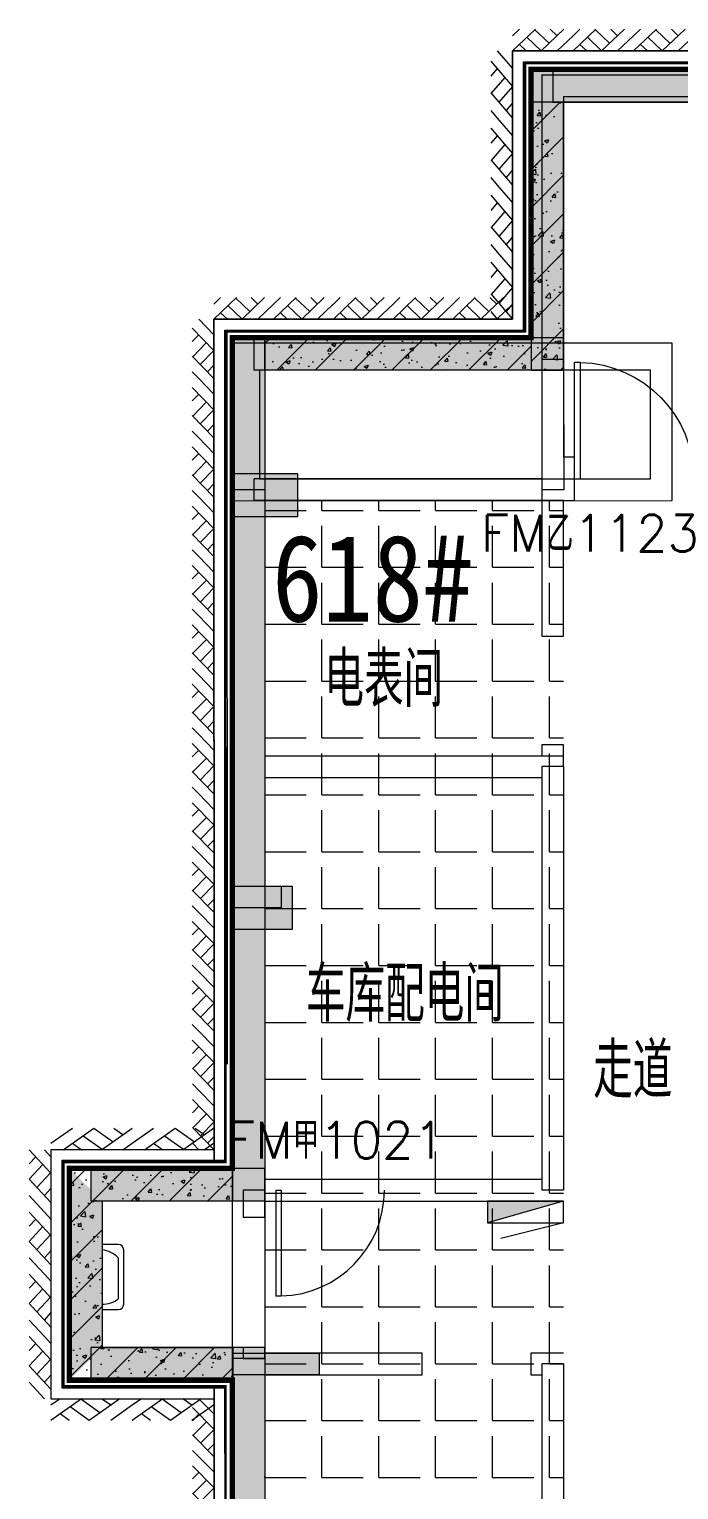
# Model space of a CAD drawing. Extents: x -264757 to 86229, y 4049843 to 4347093.
# Drawn here: x -102960 to -96979, y 4306249 to 4319699 of the extents above; entities that cross this region are included whole.
import ezdxf

# ---------------------------------------------------------------- set-up
doc = ezdxf.new("R2010")
doc.units = 0
doc.header["$LTSCALE"] = 1000
doc.header["$MEASUREMENT"] = 0
doc.linetypes.add('DASH', pattern=[0.35, 0.25, -0.1])
doc.layers.add('AX-01DK-PB01$0$AX-001DK-01-PB01-02$0$A-3-WinF(Text)', color=8, linetype='Continuous', plot=False)
doc.layers.add('无关图层', color=8, linetype='Continuous', lineweight=0)
doc.layers.add('车位归属楼栋范围线', color=7, linetype='Continuous', true_color=0x19e6c7)
doc.styles.add('AX-01DK-PB01$0$AX-001DK-01-PB01-02$0$_TCH_WINDOW', font='SIMPLEX', dxfattribs={"bigfont": 'GBCBIG'})
doc.styles.add('AX-01DK-PB01$1$AX-001DK-01-PB01-02$0$Standard', font='gbenor.shx', dxfattribs={"bigfont": 'gbcbig.shx'})
doc.styles.add('AX-01DK-PB01$1$AX-001DK-01-PB01-02$0$黑体', font='simhei.ttf')

# ---------------------------------------------------------------- blocks, each defined once
blk = doc.blocks.new('AX-01DK-PB01$0$$DorLib2D$00000001')
at = {"layer": '无关图层'}
for p, q in [((0.45, 0.975), (0.5, 0.975)), ((0.45, 0), (0.45, 0.975)), ((0.5, 0), (0.5, 0.975)), ((0.5, 0), (0.45, 0))]:
    blk.add_line(p, q, dxfattribs=at)
at = {"layer": '无关图层', "lineweight": 13}
blk.add_arc((0.475, 0), 0.975, 91.4693, 180, dxfattribs=at)
blk = doc.blocks.new('AX-01DK-PB01$1$$LinePat$素土夯实')
at = {"layer": '无关图层'}
for p, q in [((0, -210), (210, 0)), ((120, -300), (420, 0)), ((420, 0), (608, -188)), ((495, -300), (795, 0)), ((615, 0), (705, -90)), ((315, -105), (502, -293)), ((210, -210), (300, -300)), ((705, -300), (795, -210))]:
    blk.add_line(p, q, dxfattribs=at)
blk = doc.blocks.new('PX-03CK-XHS$1$$TWTSYS$00000508')
at = {"layer": '无关图层'}
for p, q in [((-0.5, 0.5), (0.324, 1.224)), ((-0.5, 0.5), (-0.5, -0.5)), ((-0.5, -0.5), (0.5, 0.5)), ((0.5, 0.5), (-0.5, 0.5)), ((0.5, -0.5), (0.5, 0.5)), ((-0.5, -0.5), (0.5, -0.5))]:
    blk.add_line(p, q, dxfattribs=at)
blk.add_solid([(0.5, -0.5), (0.5, 0.5), (-0.5, -0.5)], dxfattribs=at)

msp = doc.modelspace()

# ---------------------------------------------------------------- hatches: boundary and pattern name
at = {"layer": '无关图层'}
h = msp.add_hatch(dxfattribs=at)
h.set_pattern_fill('ARMORED', color=256, scale=50, style=0)
h.set_pattern_definition([(50, (-34706.5, 213900), (358.630091, -31.376067), [37.5, -412.5]), (355, (-34706.5, 213900), (-69.375667, 376.096067), [30, -330]), (100.4514, (-34676.6, 213897.4), (289.25469, 344.71977), [31.870095, -350.571056]), (46.1842, (-34706.5, 214000), (533.620524, -82.759507), [56.25, -618.75]), (96.6356, (-34662.03, 213993.1), (467.33135, 487.058935), [47.805144, -525.8565]), (351.1842, (-34706.5, 214000), (467.33097, 487.0593), [45, -495]), (21, (-34656.5, 213975), (298.453526, -201.309445), [37.5, -412.5]), (326, (-34656.5, 213975), (121.657666, 362.575023), [30, -330]), (71.4514, (-34631.62, 213958.22), (420.111314, 161.265248), [31.870095, -350.571056]), (37.5, (-34706.5, 213900), (6.0799277, 166.446927), [0, -326, 0, -335, 0, -331.25]), (7.5, (-34706.5, 213900), (131.534769, 197.205856), [0, -191, 0, -318.5, 0, -126.25]), (327.5, (-34818, 213900), (266.911218, -11.277436), [0, -125, 0, -390, 0, -517.5]), (317.5, (-34868, 213900), (291.593085, 50.052491), [0, -162.5, 0, -259, 0, -367.5]), (45, (-34706.5, 213900), (-176.776695, 176.776695), [])])
h.paths.add_polyline_path([(-98339.4, 4319328), (-88639.4, 4319328.2), (-88639.4, 4319028.2), (-98339.4, 4319028)])
for points in [[(-98039.4, 4319028), (-98339.4, 4319328), (-98339, 4316858), (-98039, 4316558)], [(-98139.4, 4319028), (-88939.4, 4319028), (-88639.4, 4319328), (-98139.4, 4319328)], [(-100789.6, 4316558), (-101089.6, 4316858), (-101089.6, 4315458), (-100789.6, 4315458)], [(-98039, 4316858), (-100889.6, 4316858), (-100889.6, 4316558), (-98039, 4316558)], [(-101089.7, 4315207.8), (-101089.7, 4315607.8), (-100489.4, 4315607.8), (-100489.4, 4315207.8)], [(-101089.6, 4315458), (-101089.6, 4309208), (-100789.6, 4308908), (-100789.6, 4315458)], [(-100540, 4311407.8), (-101090, 4311407.8), (-101090, 4311807.8), (-100540, 4311807.8)], [(-102289.6, 4308908), (-102589.6, 4309208), (-102589.6, 4307258), (-102289.6, 4307558)], [(-100789.6, 4309208), (-102389.6, 4309208), (-102389.6, 4308908), (-100789.6, 4308908)], [(-101089.6, 4307258), (-100789.6, 4307558), (-102389.6, 4307558), (-102389.6, 4307258)], [(-101089.7, 4307508), (-100289.6, 4307508), (-100289.6, 4307308), (-101089.7, 4307308)], [(-101089.6, 4307458), (-101089.6, 4281708), (-100789.6, 4281708), (-100789.6, 4307458)]]:
    msp.add_hatch(color=256, dxfattribs=at).paths.add_polyline_path(points)
h = msp.add_hatch(dxfattribs=at)
h.set_pattern_fill('ARMORED', color=256, scale=50, style=0)
h.set_pattern_definition([(50, (-9399.7, -50.23), (358.630091, -31.376067), [37.5, -412.5]), (355, (-9399.7, -50.23), (-69.375667, 376.096067), [30, -330]), (100.4514, (-9369.8, -52.85), (289.25469, 344.71977), [31.870095, -350.571056]), (46.1842, (-9399.7, 49.77), (533.620524, -82.759507), [56.25, -618.75]), (96.6356, (-9355.2, 42.87), (467.33135, 487.058935), [47.805144, -525.8565]), (351.1842, (-9399.7, 49.77), (467.33097, 487.0593), [45, -495]), (21, (-9349.7, 24.77), (298.453526, -201.309445), [37.5, -412.5]), (326, (-9349.7, 24.77), (121.657666, 362.575023), [30, -330]), (71.4514, (-9324.8, 8), (420.111314, 161.265248), [31.870095, -350.571056]), (37.5, (-9399.69, -50.23), (6.0799277, 166.446927), [0, -326, 0, -335, 0, -331.25]), (7.5, (-9399.69, -50.23), (131.534769, 197.205856), [0, -191, 0, -318.5, 0, -126.25]), (327.5, (-9511.19, -50.23), (266.911218, -11.277436), [0, -125, 0, -390, 0, -517.5]), (317.5, (-9561.19, -50.23), (291.593085, 50.052491), [0, -162.5, 0, -259, 0, -367.5]), (45, (-9399.69, -50.23), (-176.776695, 176.776695), [])])
h.paths.add_polyline_path([(-98039.2, 4319027.8), (-98339.4, 4319027.8), (-98339.4, 4316557.8), (-98039.2, 4316557.8)])
h = msp.add_hatch(dxfattribs=at)
h.set_pattern_fill('ARMORED', color=256, scale=100)
h.set_pattern_definition([(50, (-1170526.14, 3919570.52), (358.63009, -31.37607), [37.5, -412.5]), (355, (-1170526.14, 3919570.52), (-69.37567, 376.09607), [30, -330]), (100.4514, (-1170496.25, 3919567.9), (289.25469, 344.71977), [31.8701, -350.57106]), (46.1842, (-1170526.14, 3919670.52), (533.62052, -82.7595), [56.25, -618.75]), (96.6356, (-1170481.67, 3919663.63), (467.33135, 487.05894), [47.80514, -525.8565]), (351.1842, (-1170526.14, 3919670.5), (467.33097, 487.0593), [45, -495]), (21, (-1170476.14, 3919645.52), (298.453526, -201.309445), [37.5, -412.5]), (326, (-1170476.14, 3919645.52), (121.65767, 362.57502), [30, -330]), (71.4514, (-1170451.27, 3919628.75), (420.11131, 161.26525), [31.8701, -350.57106]), (37.5, (-1170526.14, 3919570.52), (6.079928, 166.446927), [0, -326, 0, -335, 0, -331.25]), (7.5, (-1170526.14, 3919570.52), (131.53477, 197.205856), [0, -191, 0, -318.5, 0, -126.25]), (327.5, (-1170637.64, 3919570.52), (266.911218, -11.277436), [0, -125, 0, -390, 0, -517.5]), (317.5, (-1170687.64, 3919570.52), (291.593085, 50.05249), [0, -162.5, 0, -259, 0, -367.5]), (45, (-1170526.14, 3919570.52), (-176.776695, 176.776695), [])])
h.paths.add_polyline_path([(-100789.7, 4307558), (-101089.7, 4307558), (-101089.7, 4308908), (-100789.7, 4308908), (-100789.7, 4316857.6), (-101089.7, 4316857.6), (-101089.7, 4303108), (-100789.7, 4303108)])
h = msp.add_hatch(dxfattribs=at)
h.set_pattern_fill('ARMORED', color=256, scale=50, style=0)
h.set_pattern_definition([(50, (-19706.5, 215349.53), (358.630091, -31.376067), [37.5, -412.5]), (355, (-19706.5, 215349.53), (-69.375667, 376.096067), [30, -330]), (100.4514, (-19676.6, 215346.92), (289.25469, 344.71977), [31.870095, -350.571056]), (46.1842, (-19706.5, 215449.53), (533.620524, -82.759507), [56.25, -618.75]), (96.6356, (-19662.03, 215442.64), (467.33135, 487.058935), [47.805144, -525.8565]), (351.1842, (-19706.5, 215449.53), (467.33097, 487.0593), [45, -495]), (21, (-19656.5, 215424.53), (298.453526, -201.309445), [37.5, -412.5]), (326, (-19656.5, 215424.53), (121.657666, 362.575023), [30, -330]), (71.4514, (-19631.62, 215407.76), (420.111314, 161.265248), [31.870095, -350.571056]), (37.5, (-19706.5, 215349.53), (6.0799277, 166.446927), [0, -326, 0, -335, 0, -331.25]), (7.5, (-19706.5, 215349.53), (131.534769, 197.205856), [0, -191, 0, -318.5, 0, -126.25]), (327.5, (-19818, 215349.53), (266.911218, -11.277436), [0, -125, 0, -390, 0, -517.5]), (317.5, (-19868, 215349.53), (291.593085, 50.052491), [0, -162.5, 0, -259, 0, -367.5]), (45, (-19706.5, 215349.53), (-176.776695, 176.776695), [])])
h.paths.add_polyline_path([(-98339.4, 4316557.6), (-100789.7, 4316557.6), (-100789.7, 4316857.6), (-98339.4, 4316857.6)])
h = msp.add_hatch(color=256, dxfattribs=at)
h.dxf.hatch_style = 1
h.paths.add_polyline_path([(-100639.7, 4311807.8), (-100639.7, 4311607.8), (-100839.7, 4311607.8), (-100839.5, 4311607.8), (-101089.5, 4311607.8), (-101089.7, 4311807.8)])
h = msp.add_hatch(dxfattribs=at)
h.set_pattern_fill('ARMORED', color=256, scale=100)
h.set_pattern_definition([(50, (-4e-05, 0.0001), (358.630091, -31.376067), [37.5, -412.5]), (355, (-4e-05, 0.0001), (-69.375667, 376.096067), [30, -330]), (100.4514, (29.9, -2.6), (289.25469, 344.71977), [31.870095, -350.571056]), (46.1842, (-4e-05, 100), (533.620524, -82.759507), [56.25, -618.75]), (96.6356, (44.47, 93.1), (467.33135, 487.058935), [47.805144, -525.8565]), (351.1842, (-4e-05, 100), (467.33097, 487.0593), [45, -495]), (21, (50, 75), (298.453526, -201.309445), [37.5, -412.5]), (326, (50, 75), (121.657666, 362.575023), [30, -330]), (71.4514, (74.87, 58.22), (420.111314, 161.265248), [31.870095, -350.571056]), (37.5, (-4e-05, 0.0001), (6.0799277, 166.446927), [0, -326, 0, -335, 0, -331.25]), (7.5, (-4e-05, 0.0001), (131.534769, 197.205856), [0, -191, 0, -318.5, 0, -126.25]), (327.5, (-111.5, 0.0001), (266.911218, -11.277436), [0, -125, 0, -390, 0, -517.5]), (317.5, (-161.5, 0.0001), (291.593085, 50.052491), [0, -162.5, 0, -259, 0, -367.5]), (45, (-4e-05, 0.0001), (-176.776695, 176.776695), [])])
h.paths.add_polyline_path([(-101089.7, 4308908), (-102289.6, 4308908), (-102289.6, 4307558), (-101084.8, 4307558), (-101084.8, 4307258), (-102589.6, 4307258), (-102589.6, 4309208), (-101089.7, 4309208)])
h = msp.add_hatch(color=256, dxfattribs=at)
h.dxf.hatch_style = 1
h.paths.add_polyline_path([(-101089.7, 4307508), (-100839.7, 4307508), (-100289.6, 4307508), (-100289.6, 4307308), (-101089.7, 4307308)])

# ---------------------------------------------------------------- linework, layer by layer
for p, q in [((-88469.8, 4319498), (-98509.7, 4319498.5)), ((-98509.7, 4319498.5), (-98509.7, 4317028)), ((-98509.7, 4317028), (-98509.7, 4319498.5)), ((-98509.7, 4319498.5), (-88469.8, 4319498)), ((-98409.7, 4316928), (-98409.7, 4319398.5)), ((-98409.7, 4319398.5), (-88569.8, 4319398)), ((-98399.7, 4316918), (-98399.7, 4319388.5)), ((-98399.7, 4319388.5), (-88579.8, 4319388)), ((-88589.8, 4319378), (-98389.7, 4319378.5)), ((-98389.7, 4319378.5), (-98389.7, 4316908)), ((-98339.4, 4319328), (-98339, 4316858)), ((-98239.2, 4319278), (-94938.8, 4319278)), ((-98239.2, 4319278), (-98239.2, 4315358)), ((-98139.4, 4319328), (-88639.4, 4319328)), ((-98139.4, 4319328), (-98139.4, 4319028)), ((-98139.4, 4319028), (-88939.4, 4319028)), ((-98039.4, 4319028), (-98039, 4316558)), ((-98039.2, 4319078), (-94938.8, 4319078)), ((-98039.2, 4319078), (-98039.2, 4315758)), ((-98509.7, 4317028), (-101259.6, 4317028)), ((-101259.6, 4317028), (-101257.8, 4309279.6)), ((-101257.8, 4309259.6), (-101259.6, 4317028)), ((-101259.6, 4317028), (-98509.7, 4317028)), ((-101157.8, 4309259.6), (-101159.6, 4316928)), ((-101159.6, 4316928), (-98409.7, 4316928)), ((-101147.8, 4309259.6), (-101149.6, 4316918)), ((-101149.6, 4316918), (-98399.7, 4316918)), ((-98389.7, 4316908), (-101139.6, 4316908)), ((-101139.6, 4316908), (-101138, 4310168.9)), ((-101089.6, 4316858), (-101089.6, 4315458)), ((-98039, 4316858), (-100889.6, 4316858)), ((-100889.6, 4316558), (-100889.6, 4316858)), ((-98039, 4316558), (-98039, 4316858)), ((-98239, 4316658), (-98238.7, 4315458)), ((-98039, 4316658), (-98239, 4316658)), ((-98039, 4316658), (-98038.7, 4315458)), ((-98039, 4316558), (-100889.6, 4316558)), ((-100789.6, 4316558), (-100789.6, 4315458)), ((-97939, 4315758), (-98039.2, 4315758)), ((-97939, 4315358), (-97939, 4315758)), ((-98238.8, 4315558), (-100889.6, 4315558)), ((-100889.6, 4315358), (-100889.6, 4315558)), ((-101089.6, 4315458), (-101089.6, 4309208)), ((-100789.6, 4315458), (-101089.6, 4315458)), ((-100789.6, 4315458), (-100789.6, 4308908)), ((-98038.7, 4315458), (-98238.7, 4315458)), ((-98038.7, 4315358), (-100889.6, 4315358)), ((-100789.2, 4315268), (-100408.6, 4315268)), ((-100265.7, 4315268), (-100265.7, 4315358)), ((-100265.7, 4315268), (-99884.7, 4315268)), ((-99741.9, 4315268), (-99741.9, 4315358)), ((-99741.9, 4315268), (-99360.9, 4315268)), ((-99218, 4315268), (-99218, 4315358)), ((-99218, 4315268), (-98837, 4315268)), ((-98694.1, 4315268), (-98694.1, 4315358.1)), ((-98694.1, 4315268), (-98313.1, 4315268)), ((-98239.2, 4315358), (-97939, 4315358)), ((-98238.8, 4315358), (-98238.8, 4314108)), ((-98038.8, 4315358), (-98238.8, 4315358)), ((-98170.2, 4315268), (-98170.2, 4315358.1)), ((-98170.2, 4315268), (-98039.1, 4315268)), ((-98038.8, 4314108), (-98038.8, 4315358)), ((-100265.7, 4314744.1), (-100265.7, 4315125.1)), ((-99741.9, 4314744.1), (-99741.9, 4315125.1)), ((-99218, 4314744.1), (-99218, 4315125.1)), ((-98694.1, 4314744.1), (-98694.1, 4315125.1)), ((-98170.2, 4314744.1), (-98170.2, 4315125.1)), ((-100789.2, 4314744.1), (-100408.6, 4314744.1)), ((-100265.7, 4314744.1), (-99884.7, 4314744.1)), ((-99741.9, 4314744.1), (-99360.9, 4314744.1)), ((-99218, 4314744.1), (-98837, 4314744.1)), ((-98694.1, 4314744.1), (-98313.1, 4314744.1)), ((-98170.2, 4314744.1), (-98039.1, 4314744.1)), ((-100265.7, 4314220.3), (-100265.7, 4314601.3)), ((-99741.9, 4314220.3), (-99741.9, 4314601.3)), ((-99218, 4314220.3), (-99218, 4314601.3)), ((-98694.1, 4314220.3), (-98694.1, 4314601.3)), ((-98170.2, 4314220.3), (-98170.2, 4314601.3)), ((-100789.3, 4314220.3), (-100408.6, 4314220.3)), ((-100265.7, 4314220.3), (-99884.7, 4314220.3)), ((-99741.9, 4314220.3), (-99360.9, 4314220.3)), ((-99218, 4314220.3), (-98837, 4314220.3)), ((-98694.1, 4314220.3), (-98313.1, 4314220.3)), ((-98170.2, 4314220.3), (-98039.1, 4314220.3)), ((-100265.7, 4313696.4), (-100265.7, 4314077.4)), ((-99741.9, 4313696.4), (-99741.9, 4314077.4)), ((-99218, 4313696.4), (-99218, 4314077.4)), ((-98694.1, 4313696.4), (-98694.1, 4314077.4)), ((-98238.8, 4314108), (-98038.8, 4314108)), ((-98170.2, 4313696.4), (-98170.2, 4314077.4)), ((-100789.3, 4313696.4), (-100408.6, 4313696.4)), ((-100265.7, 4313696.4), (-99884.7, 4313696.4)), ((-99741.9, 4313696.4), (-99360.9, 4313696.4)), ((-99218, 4313696.4), (-98837, 4313696.4)), ((-98694.1, 4313696.4), (-98313.1, 4313696.4)), ((-98170.2, 4313696.4), (-98039.1, 4313696.4)), ((-100265.7, 4313172.5), (-100265.7, 4313553.5)), ((-99741.9, 4313172.5), (-99741.9, 4313553.5)), ((-99218, 4313172.5), (-99218, 4313553.5)), ((-98694.1, 4313172.5), (-98694.1, 4313553.5)), ((-98170.2, 4313172.5), (-98170.2, 4313553.5)), ((-100789.3, 4313172.5), (-100408.6, 4313172.5)), ((-100265.7, 4313172.5), (-99884.7, 4313172.5)), ((-99741.9, 4313172.5), (-99360.9, 4313172.5)), ((-99218, 4313172.5), (-98837, 4313172.5)), ((-98694.1, 4313172.5), (-98313.1, 4313172.5)), ((-98038.9, 4313108), (-98238.9, 4313108)), ((-98238.9, 4313108), (-98238.9, 4313008)), ((-98170.2, 4313172.5), (-98039.2, 4313172.5)), ((-98038.9, 4312908), (-98038.9, 4313108)), ((-100789.6, 4313008), (-98038.9, 4313008)), ((-100789.6, 4313008), (-100789.6, 4312808)), ((-100265.7, 4312648.6), (-100265.7, 4313029.6)), ((-99741.9, 4312648.6), (-99741.9, 4313029.6)), ((-99218, 4312648.6), (-99218, 4313029.6)), ((-98694.1, 4312648.6), (-98694.1, 4313029.6)), ((-98170.2, 4312648.6), (-98170.2, 4313029.6)), ((-98238.9, 4312908), (-98239.2, 4309008)), ((-98038.9, 4312908), (-98238.9, 4312908)), ((-98038.9, 4312908), (-98039.2, 4309008)), ((-100789.6, 4312808), (-98238.9, 4312808)), ((-100789.3, 4312648.6), (-100408.6, 4312648.6)), ((-100265.7, 4312648.6), (-99884.7, 4312648.6)), ((-99741.9, 4312648.6), (-99360.9, 4312648.6)), ((-99218, 4312648.6), (-98837, 4312648.6)), ((-98694.1, 4312648.6), (-98313.1, 4312648.6)), ((-98170.2, 4312648.6), (-98039.2, 4312648.6)), ((-100265.7, 4312124.8), (-100265.7, 4312505.8)), ((-99741.9, 4312124.8), (-99741.9, 4312505.8)), ((-99218, 4312124.8), (-99218, 4312505.8)), ((-98694.1, 4312124.8), (-98694.1, 4312505.8)), ((-98170.2, 4312124.8), (-98170.2, 4312505.8)), ((-100789.4, 4312124.8), (-100408.6, 4312124.8)), ((-100265.7, 4312124.8), (-99884.7, 4312124.8)), ((-99741.9, 4312124.8), (-99360.9, 4312124.8)), ((-99218, 4312124.8), (-98837, 4312124.8)), ((-98694.1, 4312124.8), (-98313.1, 4312124.8)), ((-98170.2, 4312124.8), (-98039.2, 4312124.8)), ((-100265.7, 4311600.9), (-100265.7, 4311981.9)), ((-99741.9, 4311600.9), (-99741.9, 4311981.9)), ((-99218, 4311600.9), (-99218, 4311981.9)), ((-98694.1, 4311600.9), (-98694.1, 4311981.9)), ((-98170.2, 4311600.9), (-98170.2, 4311981.9)), ((-100789.4, 4311600.9), (-100408.6, 4311600.9)), ((-100265.7, 4311600.9), (-99884.7, 4311600.9)), ((-99741.9, 4311600.9), (-99360.9, 4311600.9)), ((-99218, 4311600.9), (-98837, 4311600.9)), ((-98694.1, 4311600.9), (-98313.1, 4311600.9)), ((-98170.2, 4311600.9), (-98039.2, 4311600.9)), ((-100265.7, 4311077), (-100265.7, 4311458)), ((-99741.9, 4311077), (-99741.9, 4311458)), ((-99218, 4311077), (-99218, 4311458)), ((-98694.1, 4311077), (-98694.1, 4311458)), ((-98170.2, 4311077), (-98170.2, 4311458)), ((-100789.4, 4311077), (-100408.6, 4311077)), ((-100265.7, 4311077), (-99884.7, 4311077)), ((-99741.9, 4311077), (-99360.9, 4311077)), ((-99218, 4311077), (-98837, 4311077)), ((-98694.1, 4311077), (-98313.1, 4311077)), ((-98170.2, 4311077), (-98039.3, 4311077)), ((-100265.7, 4310553.1), (-100265.7, 4310934.1)), ((-99741.9, 4310553.1), (-99741.9, 4310934.1)), ((-99218, 4310553.1), (-99218, 4310934.1)), ((-98694.1, 4310553.1), (-98694.1, 4310934.1)), ((-98170.2, 4310553.1), (-98170.2, 4310934.1)), ((-100789.4, 4310553.1), (-100408.6, 4310553.1)), ((-100265.7, 4310553.1), (-99884.7, 4310553.1)), ((-99741.9, 4310553.1), (-99360.9, 4310553.1)), ((-99218, 4310553.1), (-98837, 4310553.1)), ((-98694.1, 4310553.1), (-98313.1, 4310553.1)), ((-98170.2, 4310553.1), (-98039.3, 4310553.1)), ((-100265.7, 4310029.3), (-100265.7, 4310410.3)), ((-99741.9, 4310029.3), (-99741.9, 4310410.3)), ((-99218, 4310029.3), (-99218, 4310410.3)), ((-98694.1, 4310029.3), (-98694.1, 4310410.3)), ((-98170.2, 4310029.3), (-98170.2, 4310410.3)), ((-100789.4, 4310029.3), (-100408.6, 4310029.3)), ((-100265.7, 4310029.3), (-99884.7, 4310029.3)), ((-99741.9, 4310029.3), (-99360.9, 4310029.3)), ((-99218, 4310029.3), (-98837, 4310029.3)), ((-98694.1, 4310029.3), (-98313.1, 4310029.3)), ((-98170.2, 4310029.3), (-98039.3, 4310029.3)), ((-100265.7, 4309505.4), (-100265.7, 4309886.4)), ((-99741.9, 4309505.4), (-99741.9, 4309886.4)), ((-99218, 4309505.4), (-99218, 4309886.4)), ((-98694.1, 4309505.4), (-98694.1, 4309886.4)), ((-98170.2, 4309505.4), (-98170.2, 4309886.4)), ((-100789.5, 4309505.4), (-100408.6, 4309505.4)), ((-100265.7, 4309505.4), (-99884.7, 4309505.4)), ((-99741.9, 4309505.4), (-99360.9, 4309505.4)), ((-99218, 4309505.4), (-98837, 4309505.4)), ((-98694.1, 4309505.4), (-98313.1, 4309505.4)), ((-98170.2, 4309505.4), (-98039.3, 4309505.4)), ((-101263.5, 4309379.6), (-102760.1, 4309379.6)), ((-102760.1, 4309379.6), (-102760.1, 4307087.6)), ((-101257.8, 4309379.6), (-102760.1, 4309379.6)), ((-102760.1, 4309379.6), (-102760.1, 4307087.6)), ((-100265.7, 4308981.5), (-100265.7, 4309362.5)), ((-99741.9, 4308981.5), (-99741.9, 4309362.5)), ((-99218, 4308981.5), (-99218, 4309362.5)), ((-98694.1, 4308981.5), (-98694.1, 4309362.5)), ((-98170.2, 4308981.5), (-98170.2, 4309362.5)), ((-101143.5, 4309279.6), (-102660.1, 4309279.6)), ((-102660.1, 4309279.6), (-102660.1, 4307187.6)), ((-101143.5, 4309269.6), (-102650.1, 4309269.6)), ((-102650.1, 4309269.6), (-102650.1, 4307197.6)), ((-101143.5, 4309259.6), (-102640.1, 4309259.6)), ((-102640.1, 4309259.6), (-102640.1, 4307207.6)), ((-102589.6, 4309208), (-102589.6, 4307258)), ((-100789.6, 4309208), (-102389.6, 4309208)), ((-102389.6, 4308908), (-102389.6, 4309208)), ((-100789.6, 4308908), (-100789.6, 4309208)), ((-100789.6, 4309108), (-98239.2, 4309108)), ((-100789.6, 4309108), (-100789.6, 4308908)), ((-100689.6, 4309108), (-99689.6, 4309108)), ((-100989.6, 4309008), (-100989.6, 4308758)), ((-100789.6, 4309008), (-100989.6, 4309008)), ((-100789.6, 4308758), (-100789.6, 4309008)), ((-100789.5, 4308981.5), (-100408.6, 4308981.5)), ((-100265.7, 4308981.5), (-99884.7, 4308981.5)), ((-99741.9, 4308981.5), (-99360.9, 4308981.5)), ((-99218, 4308981.5), (-98837, 4308981.5)), ((-98694.1, 4308981.5), (-98313.1, 4308981.5)), ((-98039.2, 4309008), (-98239.2, 4309008)), ((-98170.2, 4308981.5), (-98039.3, 4308981.5)), ((-100789.6, 4308908), (-102389.6, 4308908)), ((-102289.6, 4308908), (-102289.6, 4307558)), ((-100789.6, 4308908), (-98039.3, 4308908)), ((-100689.6, 4308908), (-99689.6, 4308908)), ((-100265.7, 4308457.6), (-100265.7, 4308838.6)), ((-99741.9, 4308457.6), (-99741.9, 4308838.6)), ((-99218, 4308457.6), (-99218, 4308838.6)), ((-98694.1, 4308457.6), (-98694.1, 4308838.6)), ((-98170.2, 4308457.6), (-98170.2, 4308838.6)), ((-100989.6, 4308758), (-100789.6, 4308758)), ((-100789.5, 4308457.6), (-100408.6, 4308457.6)), ((-100265.7, 4308457.6), (-99884.7, 4308457.6)), ((-99741.9, 4308457.6), (-99360.9, 4308457.6)), ((-99218, 4308457.6), (-98837, 4308457.6)), ((-98694.1, 4308457.6), (-98313.1, 4308457.6)), ((-98170.2, 4308457.6), (-98039.4, 4308457.6)), ((-100265.7, 4307933.8), (-100265.7, 4308314.8)), ((-99741.9, 4307933.8), (-99741.9, 4308314.8)), ((-99218, 4307933.8), (-99218, 4308314.8)), ((-98694.1, 4307933.8), (-98694.1, 4308314.8)), ((-98170.2, 4307933.8), (-98170.2, 4308314.8)), ((-100789.5, 4307933.8), (-100408.6, 4307933.8)), ((-100265.7, 4307933.8), (-99884.7, 4307933.8)), ((-99741.9, 4307933.8), (-99360.9, 4307933.8)), ((-99218, 4307933.8), (-98837, 4307933.8)), ((-98694.1, 4307933.8), (-98313.1, 4307933.8)), ((-98170.2, 4307933.8), (-98039.4, 4307933.8)), ((-100265.7, 4307409.9), (-100265.7, 4307790.9)), ((-99741.9, 4307409.9), (-99741.9, 4307790.9)), ((-99218, 4307409.9), (-99218, 4307790.9)), ((-98694.1, 4307409.9), (-98694.1, 4307790.9)), ((-98170.2, 4307409.9), (-98170.2, 4307790.9)), ((-100789.6, 4307558), (-102389.6, 4307558)), ((-102389.6, 4307258), (-102389.6, 4307558)), ((-101089.6, 4307458), (-101089.6, 4281708)), ((-100789.6, 4307458), (-101089.6, 4307458)), ((-100789.6, 4307558), (-100989.6, 4307558)), ((-100989.6, 4307558), (-100989.6, 4307458)), ((-100989.6, 4307458), (-100789.6, 4307458)), ((-100789.6, 4307458), (-100789.6, 4307558)), ((-99340.4, 4307508), (-100789.6, 4307508)), ((-100789.6, 4307508), (-100789.6, 4307308)), ((-100789.6, 4307458), (-100789.6, 4281708)), ((-99340.4, 4307308), (-99340.4, 4307508)), ((-98039.4, 4307508), (-98340.4, 4307508)), ((-98340.4, 4307508), (-98340.4, 4307308)), ((-100789.6, 4307409.9), (-100408.6, 4307409.9)), ((-100789.6, 4307308), (-99340.4, 4307308)), ((-100265.7, 4307409.9), (-99884.7, 4307409.9)), ((-99741.9, 4307409.9), (-99360.9, 4307409.9)), ((-99218, 4307409.9), (-98837, 4307409.9)), ((-98694.1, 4307409.9), (-98313.1, 4307409.9)), ((-98340.4, 4307308), (-98239.4, 4307308)), ((-98239.4, 4307408), (-98239.7, 4303208)), ((-98039.4, 4307408), (-98239.4, 4307408)), ((-98170.2, 4307409.9), (-98039.4, 4307409.9)), ((-98039.4, 4307408), (-98039.7, 4303208)), ((-102660.1, 4307187.6), (-101143.5, 4307187.6)), ((-102650.1, 4307197.6), (-101143.5, 4307197.6)), ((-102640.1, 4307207.6), (-101143.5, 4307207.6)), ((-101089.6, 4307258), (-102389.6, 4307258)), ((-101257.3, 4307207.6), (-101251.4, 4281337.9)), ((-101251.4, 4281337.9), (-101257.3, 4307207.6)), ((-101151.4, 4281437.9), (-101157.3, 4307207.6)), ((-101141.4, 4281447.9), (-101147.3, 4307207.6)), ((-100265.7, 4306886), (-100265.7, 4307267)), ((-99741.9, 4306886), (-99741.9, 4307267)), ((-99218, 4306886), (-99218, 4307267)), ((-98694.1, 4306886), (-98694.1, 4307267)), ((-98170.2, 4306886), (-98170.2, 4307267)), ((-102760.1, 4307087.6), (-101257.3, 4307088)), ((-102760.1, 4307087.6), (-101263.5, 4307087.6)), ((-100789.6, 4306886), (-100408.6, 4306886)), ((-100265.7, 4306886), (-99884.7, 4306886)), ((-99741.9, 4306886), (-99360.9, 4306886)), ((-99218, 4306886), (-98837, 4306886)), ((-98694.1, 4306886), (-98313.1, 4306886)), ((-98170.2, 4306886), (-98039.4, 4306886)), ((-100265.7, 4306362.1), (-100265.7, 4306743.1)), ((-99741.9, 4306362.1), (-99741.9, 4306743.1)), ((-99218, 4306362.1), (-99218, 4306743.1)), ((-98694.1, 4306362.1), (-98694.1, 4306743.1)), ((-98170.2, 4306362.1), (-98170.2, 4306743.1)), ((-100789.6, 4306362.1), (-100789.6, 4306373.4)), ((-100789.6, 4306362.1), (-100408.6, 4306362.1)), ((-100265.7, 4306362.1), (-99884.7, 4306362.1)), ((-99741.9, 4306362.1), (-99360.9, 4306362.1)), ((-99218, 4306362.1), (-98837, 4306362.1)), ((-98694.1, 4306362.1), (-98313.1, 4306362.1)), ((-98170.2, 4306362.1), (-98039.5, 4306362.1))]:
    msp.add_line(p, q, dxfattribs=at)
at = {"layer": '无关图层', "ltscale": 0.5}
for p, q in [((-102139.6, 4308508), (-102289.6, 4308508)), ((-102289.6, 4308508), (-102289.6, 4308458)), ((-102289.6, 4308458), (-102289.6, 4308458)), ((-102139.6, 4308385.5), (-102139.6, 4308008.1)), ((-102089.6, 4307958.1), (-102089.6, 4308458)), ((-102289.6, 4307958.1), (-102289.6, 4307958.1)), ((-102289.6, 4307958.1), (-102289.6, 4307905.6)), ((-102289.6, 4307908.1), (-102139.6, 4307908.1))]:
    msp.add_line(p, q, dxfattribs=at)
at = {"layer": '无关图层'}
for points in [[(-98339.4, 4319328), (-88639.4, 4319328.2), (-88639.4, 4319028.2), (-98339.4, 4319028)], [(-98039.2, 4319027.8), (-98339.4, 4319027.8), (-98339.4, 4316557.8), (-98039.2, 4316557.8)], [(-101089.7, 4316857.6), (-100789.7, 4316857.6), (-100789.7, 4303108), (-101089.7, 4303108)], [(-98339.4, 4316557.6), (-100789.7, 4316557.6), (-100789.7, 4316857.6), (-98339.4, 4316857.6)], [(-97239.2, 4315558), (-97239.2, 4316558), (-100838.8, 4316558), (-100838.8, 4315558)], [(-101089.7, 4315207.8), (-101089.7, 4315607.8), (-100489.4, 4315607.8), (-100489.4, 4315207.8)], [(-100540, 4311407.8), (-101090, 4311407.8), (-101090, 4311807.8), (-100540, 4311807.8)], [(-101089.7, 4308908), (-102289.6, 4308908), (-102289.6, 4307558), (-101084.8, 4307558), (-101084.8, 4307258), (-102589.6, 4307258), (-102589.6, 4309208), (-101089.7, 4309208)], [(-101089.7, 4307508), (-100839.7, 4307508), (-100839.7, 4307508), (-100289.6, 4307508), (-100289.6, 4307308), (-101089.7, 4307308)], [(-101089.7, 4307508), (-100289.6, 4307508), (-100289.6, 4307308), (-101089.7, 4307308)]]:
    msp.add_lwpolyline(points, close=True, dxfattribs=at)
msp.add_lwpolyline([(-101088.8, 4315356.4), (-97039.2, 4315358), (-97039.2, 4316808), (-101088.8, 4316808), (-101088.8, 4315356.4)], dxfattribs=at)
at = {"layer": '无关图层', "ltscale": 0.5}
msp.add_lwpolyline([(-100639.7, 4311807.8), (-100639.7, 4311607.8), (-100839.7, 4311607.8), (-100839.5, 4311607.8), (-101089.5, 4311607.8), (-101089.7, 4311807.8)], close=True, dxfattribs=at)
for centre, radius, start, end in [((-102139.6, 4308458), 50, 0, 90), ((-102314.3, 4308215.1), 244.1, 44.28483, 84.17756), ((-102279.7, 4308178.6), 220.7, 267.44571, 309.42419), ((-102139.6, 4307958.1), 50, 270, 0)]:
    msp.add_arc(centre, radius, start, end, dxfattribs=at)
at = {"layer": '车位归属楼栋范围线', "linetype": 'DASH', "ltscale": 5, "const_width": 50}
msp.add_lwpolyline([(-91675.2, 4296522.8), (-91675.2, 4303108), (-101089.7, 4303108), (-101089.7, 4307258), (-102589.6, 4307258), (-102589.6, 4309208), (-101089.7, 4309208), (-101089.7, 4316858), (-98339.4, 4316857.6), (-98339.4, 4319328), (-88639.4, 4319328), (-88639.3, 4316857.8), (-83339.6, 4316856.5), (-83339.7, 4319328.8), (-73639.4, 4319328.8), (-73639.4, 4316859.2), (-68339, 4316859.2), (-68339.1, 4319330.2), (-58639, 4319330.2), (-58639.4, 4316857.6), (-55889.3, 4316857.4), (-55889.3, 4313051.8), (-52505.7, 4313051.8)], dxfattribs=at)

# ---------------------------------------------------------------- block references
at = {"layer": '无关图层'}
for name, p, xscale, yscale, zscale, rotation in [('AX-01DK-PB01$1$$LinePat$素土夯实', (-97952, 4319498.5), 0.7016044912031139, 0.6666666666666666, 0.6666666666666666, 179.9970067525557), ('AX-01DK-PB01$1$$LinePat$素土夯实', (-97394.2, 4319498.5), 0.7016044912031139, 0.6666666666666666, 0.6666666666666666, 179.9970067525557), ('AX-01DK-PB01$1$$LinePat$素土夯实', (-96836.4, 4319498.4), 0.7016044912031139, 0.6666666666666666, 0.6666666666666666, 179.9970067525557), ('AX-01DK-PB01$1$$LinePat$素土夯实', (-98509.7, 4319498.5), 0.7768897140299359, 0.6666666666666666, 0.6666666666666666, 269.9997421495691), ('AX-01DK-PB01$1$$LinePat$素土夯实', (-98509.7, 4318880.9), 0.7768897140299359, 0.6666666666666666, 0.6666666666666666, 269.9997421495691), ('AX-01DK-PB01$1$$LinePat$素土夯实', (-98509.7, 4318263.3), 0.7768897140299359, 0.6666666666666666, 0.6666666666666666, 269.9997421495691), ('AX-01DK-PB01$1$$LinePat$素土夯实', (-98509.7, 4317645.7), 0.7768897140299359, 0.6666666666666666, 0.6666666666666666, 269.9997421495691), ('AX-01DK-PB01$1$$LinePat$素土夯实', (-100709.6, 4317028), 0.691787707410073, 0.6666666666666666, 0.6666666666666666, 179.999999999088), ('AX-01DK-PB01$1$$LinePat$素土夯实', (-100159.7, 4317028), 0.691787707410073, 0.6666666666666666, 0.6666666666666666, 179.999999999088), ('AX-01DK-PB01$1$$LinePat$素土夯实', (-99609.7, 4317028), 0.691787707410073, 0.6666666666666666, 0.6666666666666666, 179.999999999088), ('AX-01DK-PB01$1$$LinePat$素土夯实', (-99059.7, 4317028), 0.691787707410073, 0.6666666666666666, 0.6666666666666666, 179.999999999088), ('AX-01DK-PB01$1$$LinePat$素土夯实', (-98509.7, 4317028), 0.691787707410073, 0.6666666666666666, 0.6666666666666666, 179.999999999088), ('AX-01DK-PB01$1$$LinePat$素土夯实', (-101259.6, 4317028), 0.6871895041484143, 0.6666666666666666, 0.6666666666666666, 270.0131467446865), ('AX-01DK-PB01$1$$LinePat$素土夯实', (-101259.5, 4316481.7), 0.6871895041484143, 0.6666666666666666, 0.6666666666666666, 270.0131467446865), ('AX-01DK-PB01$1$$LinePat$素土夯实', (-101259.4, 4315935.4), 0.6871895041484143, 0.6666666666666666, 0.6666666666666666, 270.0131467446865), ('AX-01DK-PB01$1$$LinePat$素土夯实', (-101259.2, 4315389.1), 0.6871895041484143, 0.6666666666666666, 0.6666666666666666, 270.0131467446865), ('AX-01DK-PB01$1$$LinePat$素土夯实', (-101259.1, 4314842.8), 0.6871895041484143, 0.6666666666666666, 0.6666666666666666, 270.0131467446865), ('AX-01DK-PB01$1$$LinePat$素土夯实', (-101259, 4314296.4), 0.6871895041484143, 0.6666666666666666, 0.6666666666666666, 270.0131467446865), ('AX-01DK-PB01$1$$LinePat$素土夯实', (-101258.8, 4313750.1), 0.6871895041484143, 0.6666666666666666, 0.6666666666666666, 270.0131467446865), ('AX-01DK-PB01$1$$LinePat$素土夯实', (-101258.7, 4313203.8), 0.6871895041484143, 0.6666666666666666, 0.6666666666666666, 270.0131467446865), ('AX-01DK-PB01$1$$LinePat$素土夯实', (-101258.6, 4312657.5), 0.6871895041484143, 0.6666666666666666, 0.6666666666666666, 270.0131467446865), ('AX-01DK-PB01$1$$LinePat$素土夯实', (-101258.5, 4312111.2), 0.6871895041484143, 0.6666666666666666, 0.6666666666666666, 270.0131467446865), ('AX-01DK-PB01$1$$LinePat$素土夯实', (-101258.3, 4311564.9), 0.6871895041484143, 0.6666666666666666, 0.6666666666666666, 270.0131467446865), ('AX-01DK-PB01$1$$LinePat$素土夯实', (-101258.2, 4311018.6), 0.6871895041484143, 0.6666666666666666, 0.6666666666666666, 270.0131467446865), ('AX-01DK-PB01$1$$LinePat$素土夯实', (-101258.1, 4310472.2), 0.6871895041484143, 0.6666666666666666, 0.6666666666666666, 270.0131467446865), ('AX-01DK-PB01$1$$LinePat$素土夯实', (-101258, 4309925.9), 0.6871895041484143, 0.6666666666666666, 0.6666666666666666, 270.0131467446865), ('AX-01DK-PB01$1$$LinePat$素土夯实', (-102760.1, 4309579.6), 0.9412729371098673, 0.6666666666666666, 0.6666666666666666, 6.417746683751406e-10), ('AX-01DK-PB01$1$$LinePat$素土夯实', (-102011.8, 4309579.6), 0.9412729371098673, 0.6666666666666666, 0.6666666666666666, 6.417746683751406e-10), ('AX-01DK-PB01$1$$LinePat$素土夯实', (-102960.1, 4308806.6), 0.7207460477964133, 0.6666666666666666, 0.6666666666666666, 89.99999999971408), ('AX-01DK-PB01$0$$DorLib2D$00000001', (-100189.6, 4309008), -1000, -1000, -1000, 359.9996108002328), ('AX-01DK-PB01$1$$LinePat$素土夯实', (-102960.1, 4308233.6), 0.7207460477964133, 0.6666666666666666, 0.6666666666666666, 89.99999999971408), ('PX-03CK-XHS$1$$TWTSYS$00000508', (-98390.3, 4308808), 700, 200, 700, 180), ('AX-01DK-PB01$1$$LinePat$素土夯实', (-102960.1, 4307660.6), 0.7207460477964133, 0.6666666666666666, 0.6666666666666666, 89.99999999971408), ('AX-01DK-PB01$1$$LinePat$素土夯实', (-102960.1, 4307087.6), 0.7207460477964133, 0.6666666666666666, 0.6666666666666666, 89.99999999971408), ('AX-01DK-PB01$1$$LinePat$素土夯实', (-102011.8, 4306887.6), 0.9412729371028018, 0.6666666666666666, 0.6666666666666666, 180.0000000006418), ('AX-01DK-PB01$1$$LinePat$素土夯实', (-101263.5, 4306887.6), 0.9412729371028018, 0.6666666666666666, 0.6666666666666666, 180.0000000006418), ('AX-01DK-PB01$1$$LinePat$素土夯实', (-101257.3, 4307087.6), 0.6747838071015365, 0.6666666666666666, 0.6666666666666666, 270.0132082097941), ('AX-01DK-PB01$1$$LinePat$素土夯实', (-101257.2, 4306551.2), 0.6747838071015365, 0.6666666666666666, 0.6666666666666666, 270.0132082097941)]:
    msp.add_blockref(name, p, dxfattribs=dict(at, xscale=xscale, yscale=yscale, zscale=zscale, rotation=rotation))
ref = msp.add_blockref('AX-01DK-PB01$0$$DorLib2D$00000001', (-97389, 4315558), dxfattribs=dict(at, xscale=-1100, yscale=1100, zscale=400))
ref.add_attrib('A', 'FM乙1123', (-98800.9, 4314887.7), dxfattribs={"layer": 'AX-01DK-PB01$0$AX-001DK-01-PB01-02$0$A-3-WinF(Text)', "height": 337.59, "style": 'AX-01DK-PB01$0$AX-001DK-01-PB01-02$0$_TCH_WINDOW'})

# ---------------------------------------------------------------- texts
at = {"layer": '无关图层', "style": 'AX-01DK-PB01$1$AX-001DK-01-PB01-02$0$黑体', "width": 0.85}
msp.add_text('618#', height=800, dxfattribs=at).set_placement((-100722.2, 4314243.9))
at = {"layer": '无关图层', "style": 'AX-01DK-PB01$1$AX-001DK-01-PB01-02$0$Standard'}
for s, p in [('电表间', (-100242.3, 4313458)), ('车库配电间', (-100411.9, 4310558.9)), ('走道', (-97766.6, 4309856.3))]:
    msp.add_text(s, height=506.38, dxfattribs=at).set_placement(p)
at = {"layer": '无关图层', "style": 'AX-01DK-PB01$0$AX-001DK-01-PB01-02$0$_TCH_WINDOW'}
msp.add_text('FM甲1021', height=337.59, rotation=359.99961, dxfattribs=at).set_placement((-101140.3, 4309299.1))

doc.saveas('drawing.dxf')
